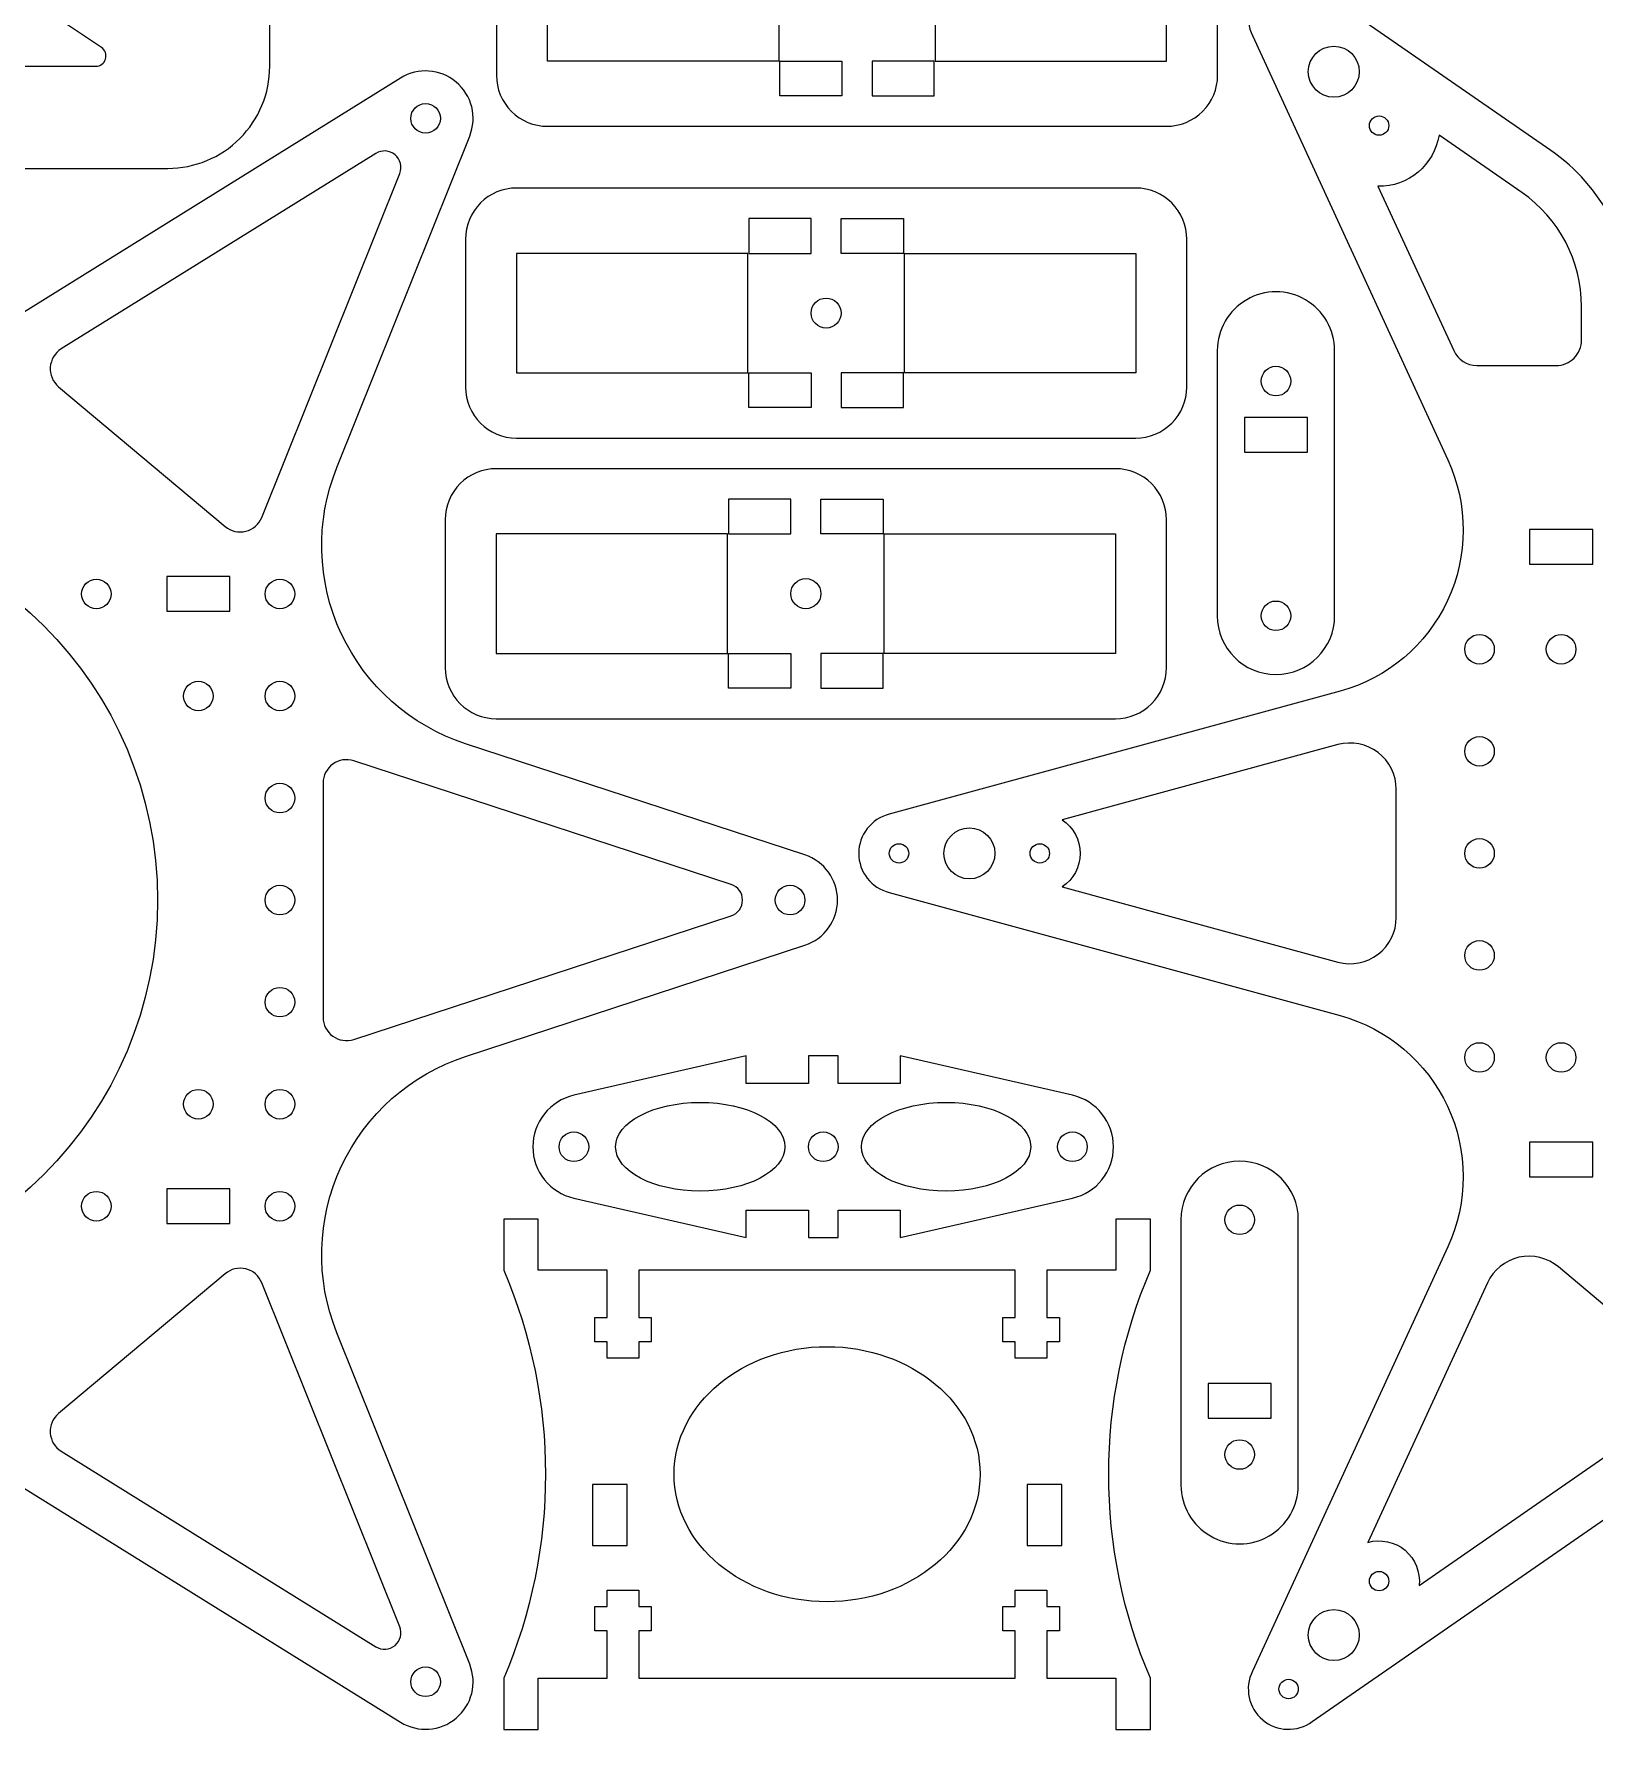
# Model space of a CAD drawing. Header units: millimetres. Extents: x 15 to 485, y 15 to 380.
# Drawn here: x 145.5 to 298.5, y 14.6 to 181.1 of the extents above; entities that cross this region are included whole.
import ezdxf

# ---------------------------------------------------------------- set-up
doc = ezdxf.new("R2010")
doc.units = ezdxf.units.MM
doc.header["$MEASUREMENT"] = 0
doc.layers.add('Sheet 1-1-1706191711-01', color=6, linetype='Continuous', true_color=0xff00ff)

msp = doc.modelspace()

# ---------------------------------------------------------------- linework, layer by layer
at = {"layer": 'Sheet 1-1-1706191711-01', "color": 18, "lineweight": 15, "true_color": 0x000000}
for points in [[(168.66, 177.97), (168.66, 177.97), (168.66, 229.97), (168.66, 229.97)], [(152.16, 179.8), (152.16, 179.8), (121.05, 200.55), (121.05, 200.55)], [(190.88, 191.59), (190.88, 191.59), (190.88, 177.09), (190.88, 177.09)], [(261.57, 177.09), (261.57, 177.09), (261.57, 191.59), (261.57, 191.59)], [(195.88, 178.49), (195.88, 178.49), (195.88, 190.19), (195.88, 190.19)], [(218.55, 190.19), (218.55, 190.19), (218.55, 178.49), (218.55, 178.49)], [(233.9, 190.19), (233.9, 190.19), (233.9, 178.49), (233.9, 178.49)], [(256.57, 178.49), (256.57, 178.49), (256.57, 190.19), (256.57, 190.19)], [(294.24, 169.71), (294.24, 169.71), (270.85, 185.92), (270.85, 185.92)], [(264.98, 180.99), (264.98, 180.99), (284.14, 139.39), (284.14, 139.39)], [(218.55, 178.49), (218.55, 178.49), (195.88, 178.49), (195.88, 178.49)], [(218.65, 178.49), (218.65, 178.49), (224.75, 178.49), (224.75, 178.49)], [(218.65, 175.09), (218.65, 175.09), (218.65, 178.49), (218.65, 178.49)], [(224.75, 178.49), (224.75, 178.49), (224.75, 175.09), (224.75, 175.09)], [(227.7, 178.49), (227.7, 178.49), (227.7, 175.09), (227.7, 175.09)], [(233.8, 178.49), (233.8, 178.49), (227.7, 178.49), (227.7, 178.49)], [(233.8, 175.09), (233.8, 175.09), (233.8, 178.49), (233.8, 178.49)], [(233.9, 178.49), (233.9, 178.49), (256.57, 178.49), (256.57, 178.49)], [(87.71, 177.97), (87.71, 177.97), (151.61, 177.97), (151.61, 177.97)], [(181.48, 176.82), (181.48, 176.82), (143.04, 152.94), (143.04, 152.94)], [(224.75, 175.09), (224.75, 175.09), (218.65, 175.09), (218.65, 175.09)], [(227.7, 175.09), (227.7, 175.09), (233.8, 175.09), (233.8, 175.09)], [(195.88, 172.09), (195.88, 172.09), (256.57, 172.09), (256.57, 172.09)], [(175.23, 138.65), (175.23, 138.65), (188.26, 171.13), (188.26, 171.13)], [(283.27, 171.23), (282.81, 168.3), (280.26, 166.16), (277.29, 166.21)], [(291.39, 165.6), (291.39, 165.6), (283.27, 171.23), (283.27, 171.23)], [(179.06, 169.43), (179.06, 169.43), (148.22, 150.27), (148.22, 150.27)], [(302.24, 154.43), (302.24, 160.53), (299.25, 166.24), (294.24, 169.71)], [(138.11, 167.97), (138.11, 167.97), (158.66, 167.97), (158.66, 167.97)], [(167.88, 133.77), (167.88, 133.77), (181.4, 167.47), (181.4, 167.47)], [(253.54, 166.04), (253.54, 166.04), (192.85, 166.04), (192.85, 166.04)], [(277.29, 166.21), (277.29, 166.21), (284.71, 150.11), (284.71, 150.11)], [(297.24, 154.43), (297.24, 158.89), (295.05, 163.06), (291.39, 165.6)], [(221.72, 163.04), (221.72, 163.04), (215.62, 163.04), (215.62, 163.04)], [(215.62, 163.04), (215.62, 163.04), (215.62, 159.64), (215.62, 159.64)], [(221.72, 159.64), (221.72, 159.64), (221.72, 163.04), (221.72, 163.04)], [(224.67, 159.64), (224.67, 159.64), (224.67, 163.04), (224.67, 163.04)], [(224.67, 163.04), (224.67, 163.04), (230.77, 163.04), (230.77, 163.04)], [(230.77, 163.04), (230.77, 163.04), (230.77, 159.64), (230.77, 159.64)], [(187.85, 161.04), (187.85, 161.04), (187.85, 146.54), (187.85, 146.54)], [(258.54, 146.54), (258.54, 146.54), (258.54, 161.04), (258.54, 161.04)], [(215.52, 159.64), (215.52, 159.64), (192.85, 159.64), (192.85, 159.64)], [(192.85, 159.64), (192.85, 159.64), (192.85, 147.94), (192.85, 147.94)], [(215.52, 147.94), (215.52, 147.94), (215.52, 159.64), (215.52, 159.64)], [(215.62, 159.64), (215.62, 159.64), (221.72, 159.64), (221.72, 159.64)], [(230.77, 159.64), (230.77, 159.64), (224.67, 159.64), (224.67, 159.64)], [(230.87, 147.94), (230.87, 147.94), (230.87, 159.64), (230.87, 159.64)], [(230.87, 159.64), (230.87, 159.64), (253.54, 159.64), (253.54, 159.64)], [(253.54, 159.64), (253.54, 159.64), (253.54, 147.94), (253.54, 147.94)], [(297.24, 151.15), (297.24, 151.15), (297.24, 154.43), (297.24, 154.43)], [(261.54, 150.12), (261.54, 150.12), (261.54, 124.12), (261.54, 124.12)], [(273.04, 124.12), (273.04, 124.12), (273.04, 150.12), (273.04, 150.12)], [(284.71, 150.11), (285.12, 149.22), (286, 148.65), (286.98, 148.65)], [(286.98, 148.65), (286.98, 148.65), (294.74, 148.65), (294.74, 148.65)], [(147.96, 146.57), (147.96, 146.57), (164.29, 132.87), (164.29, 132.87)], [(187.85, 146.54), (187.85, 143.78), (190.09, 141.54), (192.85, 141.54)], [(192.85, 147.94), (192.85, 147.94), (215.52, 147.94), (215.52, 147.94)], [(215.62, 144.54), (215.62, 144.54), (215.62, 147.94), (215.62, 147.94)], [(215.62, 147.94), (215.62, 147.94), (221.72, 147.94), (221.72, 147.94)], [(221.72, 147.94), (221.72, 147.94), (221.72, 144.54), (221.72, 144.54)], [(224.67, 147.94), (224.67, 147.94), (224.67, 144.54), (224.67, 144.54)], [(230.77, 147.94), (230.77, 147.94), (224.67, 147.94), (224.67, 147.94)], [(230.77, 144.54), (230.77, 144.54), (230.77, 147.94), (230.77, 147.94)], [(253.54, 147.94), (253.54, 147.94), (230.87, 147.94), (230.87, 147.94)], [(221.72, 144.54), (221.72, 144.54), (215.62, 144.54), (215.62, 144.54)], [(224.67, 144.54), (224.67, 144.54), (230.77, 144.54), (230.77, 144.54)], [(264.21, 143.57), (264.21, 143.57), (264.21, 140.17), (264.21, 140.17)], [(270.37, 143.57), (270.37, 143.57), (264.21, 143.57), (264.21, 143.57)], [(270.37, 140.17), (270.37, 140.17), (270.37, 143.57), (270.37, 143.57)], [(192.85, 141.54), (192.85, 141.54), (253.54, 141.54), (253.54, 141.54)], [(264.21, 140.17), (264.21, 140.17), (270.37, 140.17), (270.37, 140.17)], [(251.55, 138.54), (251.55, 138.54), (190.86, 138.54), (190.86, 138.54)], [(219.73, 135.54), (219.73, 135.54), (213.63, 135.54), (213.63, 135.54)], [(213.63, 135.54), (213.63, 135.54), (213.63, 132.14), (213.63, 132.14)], [(219.73, 132.14), (219.73, 132.14), (219.73, 135.54), (219.73, 135.54)], [(222.68, 132.14), (222.68, 132.14), (222.68, 135.54), (222.68, 135.54)], [(222.68, 135.54), (222.68, 135.54), (228.78, 135.54), (228.78, 135.54)], [(228.78, 135.54), (228.78, 135.54), (228.78, 132.14), (228.78, 132.14)], [(185.86, 133.54), (185.86, 133.54), (185.86, 119.04), (185.86, 119.04)], [(256.55, 119.04), (256.55, 119.04), (256.55, 133.54), (256.55, 133.54)], [(213.53, 132.14), (213.53, 132.14), (190.86, 132.14), (190.86, 132.14)], [(190.86, 132.14), (190.86, 132.14), (190.86, 120.44), (190.86, 120.44)], [(213.53, 120.44), (213.53, 120.44), (213.53, 132.14), (213.53, 132.14)], [(213.63, 132.14), (213.63, 132.14), (219.73, 132.14), (219.73, 132.14)], [(228.78, 132.14), (228.78, 132.14), (222.68, 132.14), (222.68, 132.14)], [(228.88, 120.44), (228.88, 120.44), (228.88, 132.14), (228.88, 132.14)], [(228.88, 132.14), (228.88, 132.14), (251.55, 132.14), (251.55, 132.14)], [(251.55, 132.14), (251.55, 132.14), (251.55, 120.44), (251.55, 120.44)], [(298.34, 132.57), (298.34, 132.57), (292.14, 132.57), (292.14, 132.57)], [(292.14, 132.57), (292.14, 132.57), (292.14, 129.17), (292.14, 129.17)], [(298.34, 129.17), (298.34, 129.17), (298.34, 132.57), (298.34, 132.57)], [(292.14, 129.17), (292.14, 129.17), (298.34, 129.17), (298.34, 129.17)], [(158.56, 127.96), (158.56, 127.96), (158.56, 124.56), (158.56, 124.56)], [(164.76, 127.96), (164.76, 127.96), (158.56, 127.96), (158.56, 127.96)], [(164.76, 124.56), (164.76, 124.56), (164.76, 127.96), (164.76, 127.96)], [(158.56, 124.56), (158.56, 124.56), (164.76, 124.56), (164.76, 124.56)], [(190.86, 120.44), (190.86, 120.44), (213.53, 120.44), (213.53, 120.44)], [(213.63, 117.04), (213.63, 117.04), (213.63, 120.44), (213.63, 120.44)], [(213.63, 120.44), (213.63, 120.44), (219.73, 120.44), (219.73, 120.44)], [(219.73, 120.44), (219.73, 120.44), (219.73, 117.04), (219.73, 117.04)], [(222.68, 120.44), (222.68, 120.44), (222.68, 117.04), (222.68, 117.04)], [(228.78, 120.44), (228.78, 120.44), (222.68, 120.44), (222.68, 120.44)], [(228.78, 117.04), (228.78, 117.04), (228.78, 120.44), (228.78, 120.44)], [(251.55, 120.44), (251.55, 120.44), (228.88, 120.44), (228.88, 120.44)], [(185.86, 119.04), (185.86, 116.28), (188.1, 114.04), (190.86, 114.04)], [(219.73, 117.04), (219.73, 117.04), (213.63, 117.04), (213.63, 117.04)], [(222.68, 117.04), (222.68, 117.04), (228.78, 117.04), (228.78, 117.04)], [(273.58, 116.74), (273.58, 116.74), (229.39, 104.67), (229.39, 104.67)], [(190.86, 114.04), (190.86, 114.04), (251.55, 114.04), (251.55, 114.04)], [(221.11, 100.69), (221.11, 100.69), (187.85, 111.58), (187.85, 111.58)], [(213.89, 97.79), (213.89, 97.79), (176.89, 109.91), (176.89, 109.91)], [(273.35, 111.5), (273.35, 111.5), (246.34, 104.12), (246.34, 104.12)], [(173.89, 107.74), (173.89, 107.74), (173.89, 84.78), (173.89, 84.78)], [(279.08, 94.56), (279.08, 94.56), (279.08, 107.12), (279.08, 107.12)], [(229.39, 97.01), (229.39, 97.01), (273.58, 84.94), (273.58, 84.94)], [(246.34, 97.56), (246.34, 97.56), (273.35, 90.19), (273.35, 90.19)], [(176.89, 82.61), (176.89, 82.61), (213.89, 94.73), (213.89, 94.73)], [(187.85, 80.94), (187.85, 80.94), (221.11, 91.84), (221.11, 91.84)], [(215.36, 80.99), (215.36, 80.99), (198.47, 77.13), (198.47, 77.13)], [(215.36, 78.29), (215.36, 78.29), (215.36, 80.99), (215.36, 80.99)], [(224.36, 80.99), (224.36, 80.99), (221.46, 80.99), (221.46, 80.99)], [(221.46, 80.99), (221.46, 80.99), (221.46, 78.29), (221.46, 78.29)], [(224.36, 78.29), (224.36, 78.29), (224.36, 80.99), (224.36, 80.99)], [(247.34, 77.13), (247.34, 77.13), (230.46, 80.99), (230.46, 80.99)], [(230.46, 80.99), (230.46, 80.99), (230.46, 78.29), (230.46, 78.29)], [(221.46, 78.29), (221.46, 78.29), (215.36, 78.29), (215.36, 78.29)], [(230.46, 78.29), (230.46, 78.29), (224.36, 78.29), (224.36, 78.29)], [(298.34, 72.54), (298.34, 72.54), (292.14, 72.54), (292.14, 72.54)], [(292.14, 72.54), (292.14, 72.54), (292.14, 69.14), (292.14, 69.14)], [(298.34, 69.14), (298.34, 69.14), (298.34, 72.54), (298.34, 72.54)], [(292.14, 69.14), (292.14, 69.14), (298.34, 69.14), (298.34, 69.14)], [(164.76, 67.96), (164.76, 67.96), (158.56, 67.96), (158.56, 67.96)], [(158.56, 67.96), (158.56, 67.96), (158.56, 64.56), (158.56, 64.56)], [(164.76, 64.56), (164.76, 64.56), (164.76, 67.96), (164.76, 67.96)], [(198.47, 67.05), (198.47, 67.05), (215.36, 63.19), (215.36, 63.19)], [(230.46, 63.19), (230.46, 63.19), (247.34, 67.05), (247.34, 67.05)], [(194.98, 65), (194.98, 65), (191.6, 65), (191.6, 65)], [(191.6, 65), (191.6, 65), (191.6, 60), (191.6, 60)], [(194.98, 60), (194.98, 60), (194.98, 65), (194.98, 65)], [(215.36, 63.19), (215.36, 63.19), (215.36, 65.89), (215.36, 65.89)], [(215.36, 65.89), (215.36, 65.89), (221.46, 65.89), (221.46, 65.89)], [(221.46, 65.89), (221.46, 65.89), (221.46, 63.19), (221.46, 63.19)], [(224.36, 63.19), (224.36, 63.19), (224.36, 65.89), (224.36, 65.89)], [(224.36, 65.89), (224.36, 65.89), (230.46, 65.89), (230.46, 65.89)], [(230.46, 65.89), (230.46, 65.89), (230.46, 63.19), (230.46, 63.19)], [(254.98, 65), (254.98, 65), (251.6, 65), (251.6, 65)], [(251.6, 65), (251.6, 65), (251.6, 60), (251.6, 60)], [(254.98, 60), (254.98, 60), (254.98, 65), (254.98, 65)], [(158.56, 64.56), (158.56, 64.56), (164.76, 64.56), (164.76, 64.56)], [(257.98, 64.93), (257.98, 64.93), (257.98, 38.93), (257.98, 38.93)], [(269.48, 38.93), (269.48, 38.93), (269.48, 64.93), (269.48, 64.93)], [(221.46, 63.19), (221.46, 63.19), (224.36, 63.19), (224.36, 63.19)], [(284.14, 62.29), (284.14, 62.29), (264.98, 20.69), (264.98, 20.69)], [(191.6, 60), (197.05, 47.22), (197.05, 32.78), (191.6, 20)], [(201.74, 60), (201.74, 60), (194.98, 60), (194.98, 60)], [(201.74, 55.36), (201.74, 55.36), (201.74, 60), (201.74, 60)], [(241.74, 60), (241.74, 60), (204.84, 60), (204.84, 60)], [(204.84, 60), (204.84, 60), (204.84, 55.36), (204.84, 55.36)], [(241.74, 55.36), (241.74, 55.36), (241.74, 60), (241.74, 60)], [(251.6, 60), (251.6, 60), (244.84, 60), (244.84, 60)], [(244.84, 60), (244.84, 60), (244.84, 55.36), (244.84, 55.36)], [(254.98, 20), (249.53, 32.78), (249.53, 47.22), (254.98, 60)], [(304.67, 52.19), (304.67, 52.19), (294.99, 60.31), (294.99, 60.31)], [(164.29, 59.65), (164.29, 59.65), (147.96, 45.95), (147.96, 45.95)], [(181.4, 25.05), (181.4, 25.05), (167.88, 58.75), (167.88, 58.75)], [(288.01, 58.75), (288.01, 58.75), (276.3, 33.32), (276.3, 33.32)], [(200.52, 52.96), (200.52, 52.96), (200.52, 55.36), (200.52, 55.36)], [(200.52, 55.36), (200.52, 55.36), (201.74, 55.36), (201.74, 55.36)], [(204.84, 55.36), (204.84, 55.36), (206.06, 55.36), (206.06, 55.36)], [(206.06, 55.36), (206.06, 55.36), (206.06, 52.96), (206.06, 52.96)], [(240.52, 52.96), (240.52, 52.96), (240.52, 55.36), (240.52, 55.36)], [(240.52, 55.36), (240.52, 55.36), (241.74, 55.36), (241.74, 55.36)], [(244.84, 55.36), (244.84, 55.36), (246.06, 55.36), (246.06, 55.36)], [(246.06, 55.36), (246.06, 55.36), (246.06, 52.96), (246.06, 52.96)], [(188.26, 21.39), (188.26, 21.39), (175.23, 53.87), (175.23, 53.87)], [(201.74, 52.96), (201.74, 52.96), (200.52, 52.96), (200.52, 52.96)], [(201.74, 51.36), (201.74, 51.36), (201.74, 52.96), (201.74, 52.96)], [(206.06, 52.96), (206.06, 52.96), (204.84, 52.96), (204.84, 52.96)], [(204.84, 52.96), (204.84, 52.96), (204.84, 51.36), (204.84, 51.36)], [(241.74, 52.96), (241.74, 52.96), (240.52, 52.96), (240.52, 52.96)], [(241.74, 51.36), (241.74, 51.36), (241.74, 52.96), (241.74, 52.96)], [(246.06, 52.96), (246.06, 52.96), (244.84, 52.96), (244.84, 52.96)], [(244.84, 52.96), (244.84, 52.96), (244.84, 51.36), (244.84, 51.36)], [(204.84, 51.36), (204.84, 51.36), (201.74, 51.36), (201.74, 51.36)], [(244.84, 51.36), (244.84, 51.36), (241.74, 51.36), (241.74, 51.36)], [(266.81, 48.88), (266.81, 48.88), (260.65, 48.88), (260.65, 48.88)], [(260.65, 48.88), (260.65, 48.88), (260.65, 45.48), (260.65, 45.48)], [(266.81, 45.48), (266.81, 45.48), (266.81, 48.88), (266.81, 48.88)], [(260.65, 45.48), (260.65, 45.48), (266.81, 45.48), (266.81, 45.48)], [(281.32, 29.1), (281.32, 29.1), (304.34, 45.05), (304.34, 45.05)], [(148.22, 42.25), (148.22, 42.25), (179.06, 23.09), (179.06, 23.09)], [(270.85, 15.76), (270.85, 15.76), (308.5, 41.85), (308.5, 41.85)], [(143.04, 39.59), (143.04, 39.59), (181.48, 15.7), (181.48, 15.7)], [(203.69, 39), (203.69, 39), (200.29, 39), (200.29, 39)], [(200.29, 39), (200.29, 39), (200.29, 33), (200.29, 33)], [(203.69, 33), (203.69, 33), (203.69, 39), (203.69, 39)], [(246.29, 39), (246.29, 39), (242.89, 39), (242.89, 39)], [(242.89, 39), (242.89, 39), (242.89, 33), (242.89, 33)], [(246.29, 33), (246.29, 33), (246.29, 39), (246.29, 39)], [(200.29, 33), (200.29, 33), (203.69, 33), (203.69, 33)], [(242.89, 33), (242.89, 33), (246.29, 33), (246.29, 33)], [(201.74, 27.04), (201.74, 27.04), (201.74, 28.64), (201.74, 28.64)], [(201.74, 28.64), (201.74, 28.64), (204.84, 28.64), (204.84, 28.64)], [(204.84, 28.64), (204.84, 28.64), (204.84, 27.04), (204.84, 27.04)], [(241.74, 27.04), (241.74, 27.04), (241.74, 28.64), (241.74, 28.64)], [(241.74, 28.64), (241.74, 28.64), (244.84, 28.64), (244.84, 28.64)], [(244.84, 28.64), (244.84, 28.64), (244.84, 27.04), (244.84, 27.04)], [(200.52, 24.64), (200.52, 24.64), (200.52, 27.04), (200.52, 27.04)], [(200.52, 27.04), (200.52, 27.04), (201.74, 27.04), (201.74, 27.04)], [(204.84, 27.04), (204.84, 27.04), (206.06, 27.04), (206.06, 27.04)], [(206.06, 27.04), (206.06, 27.04), (206.06, 24.64), (206.06, 24.64)], [(240.52, 24.64), (240.52, 24.64), (240.52, 27.04), (240.52, 27.04)], [(240.52, 27.04), (240.52, 27.04), (241.74, 27.04), (241.74, 27.04)], [(244.84, 27.04), (244.84, 27.04), (246.06, 27.04), (246.06, 27.04)], [(246.06, 27.04), (246.06, 27.04), (246.06, 24.64), (246.06, 24.64)], [(201.74, 24.64), (201.74, 24.64), (200.52, 24.64), (200.52, 24.64)], [(201.74, 20), (201.74, 20), (201.74, 24.64), (201.74, 24.64)], [(204.84, 24.64), (204.84, 24.64), (204.84, 20), (204.84, 20)], [(206.06, 24.64), (206.06, 24.64), (204.84, 24.64), (204.84, 24.64)], [(241.74, 24.64), (241.74, 24.64), (240.52, 24.64), (240.52, 24.64)], [(241.74, 20), (241.74, 20), (241.74, 24.64), (241.74, 24.64)], [(246.06, 24.64), (246.06, 24.64), (244.84, 24.64), (244.84, 24.64)], [(244.84, 24.64), (244.84, 24.64), (244.84, 20), (244.84, 20)], [(191.6, 20), (191.6, 20), (191.6, 15), (191.6, 15)], [(194.98, 15), (194.98, 15), (194.98, 20), (194.98, 20)], [(194.98, 20), (194.98, 20), (201.74, 20), (201.74, 20)], [(204.84, 20), (204.84, 20), (241.74, 20), (241.74, 20)], [(244.84, 20), (244.84, 20), (251.6, 20), (251.6, 20)], [(251.6, 20), (251.6, 20), (251.6, 15), (251.6, 15)], [(254.98, 15), (254.98, 15), (254.98, 20), (254.98, 20)], [(191.6, 15), (191.6, 15), (194.98, 15), (194.98, 15)], [(251.6, 15), (251.6, 15), (254.98, 15), (254.98, 15)]]:
    msp.add_open_spline(points, degree=3, dxfattribs=at)
for points, knots in [([(270.85, 185.92), (269.39, 186.99), (267.38, 186.92), (265.99, 185.76), (264.6, 184.59), (264.18, 182.62), (264.98, 180.99)], [45, 45, 45, 45, 45.333333, 45.333333, 45.333333, 46, 46, 46, 46]), ([(270.46, 177.44), (270.46, 176.06), (271.58, 174.94), (272.96, 174.94), (274.34, 174.94), (275.46, 176.06), (275.46, 177.44), (275.46, 178.83), (274.34, 179.94), (272.96, 179.94), (271.58, 179.94), (270.46, 178.83), (270.46, 177.44), (270.46, 177.44)], [0, 0, 0, 0, 0.2, 0.2, 0.2, 0.4, 0.4, 0.4, 0.6, 0.6, 0.6, 1, 1.0001, 1.0001, 1.0001, 1.0001]), ([(151.61, 177.97), (152.05, 177.97), (152.44, 178.26), (152.56, 178.68), (152.69, 179.1), (152.53, 179.56), (152.16, 179.8)], [4, 4, 4, 4, 4.333333, 4.333333, 4.333333, 5, 5, 5, 5]), ([(158.66, 167.97), (161.31, 167.97), (163.86, 169.02), (165.73, 170.9), (167.61, 172.77), (168.66, 175.32), (168.66, 177.97)], [4, 4, 4, 4, 4.333333, 4.333333, 4.333333, 5, 5, 5, 5]), ([(188.26, 171.13), (189.01, 173), (188.47, 175.14), (186.93, 176.43), (185.39, 177.73), (183.19, 177.88), (181.48, 176.82)], [43, 43, 43, 43, 43.333333, 43.333333, 43.333333, 44, 44, 44, 44]), ([(190.88, 177.09), (190.88, 175.76), (191.41, 174.49), (192.34, 173.55), (193.28, 172.62), (194.55, 172.09), (195.88, 172.09)], [10, 10, 10, 10, 10.333333, 10.333333, 10.333333, 11, 11, 11, 11]), ([(256.57, 172.09), (257.9, 172.09), (259.17, 172.62), (260.1, 173.55), (261.04, 174.49), (261.57, 175.76), (261.57, 177.09)], [4, 4, 4, 4, 4.333333, 4.333333, 4.333333, 5, 5, 5, 5]), ([(185.39, 172.87), (185.39, 173.67), (184.74, 174.32), (183.94, 174.32), (183.13, 174.32), (182.49, 173.67), (182.49, 172.87), (182.49, 172.07), (183.13, 171.42), (183.94, 171.42), (184.74, 171.42), (185.39, 172.07), (185.39, 172.87)], [0, 0, 0, 0, 0.2, 0.2, 0.2, 0.4, 0.4, 0.4, 0.6, 0.6, 0.6, 1, 1, 1, 1]), ([(276.45, 172.16), (276.45, 171.63), (276.87, 171.21), (277.4, 171.21), (277.92, 171.21), (278.35, 171.63), (278.35, 172.16), (278.35, 172.68), (277.92, 173.11), (277.4, 173.11), (276.87, 173.11), (276.45, 172.68), (276.45, 172.16)], [0, 0, 0, 0, 0.2, 0.2, 0.2, 0.4, 0.4, 0.4, 0.6, 0.6, 0.6, 1, 1, 1, 1]), ([(181.4, 167.47), (181.66, 168.11), (181.47, 168.85), (180.94, 169.3), (180.41, 169.75), (179.65, 169.8), (179.06, 169.43)], [3, 3, 3, 3, 3.333333, 3.333333, 3.333333, 4, 4, 4, 4]), ([(192.85, 166.04), (191.52, 166.04), (190.25, 165.51), (189.31, 164.58), (188.38, 163.64), (187.85, 162.37), (187.85, 161.04)], [4, 4, 4, 4, 4.333333, 4.333333, 4.333333, 5, 5, 5, 5]), ([(258.54, 161.04), (258.54, 162.37), (258.01, 163.64), (257.07, 164.58), (256.14, 165.51), (254.87, 166.04), (253.54, 166.04)], [10, 10, 10, 10, 10.333333, 10.333333, 10.333333, 11, 11, 11, 11]), ([(223.19, 152.32), (224.01, 152.32), (224.67, 152.98), (224.67, 153.79), (224.67, 154.6), (224.01, 155.26), (223.19, 155.26), (222.38, 155.26), (221.72, 154.6), (221.72, 153.79), (221.72, 152.98), (222.38, 152.32), (223.19, 152.32)], [0, 0, 0, 0, 0.2, 0.2, 0.2, 0.4, 0.4, 0.4, 0.6, 0.6, 0.6, 1, 1, 1, 1]), ([(273.04, 150.12), (273.04, 152.17), (271.94, 154.07), (270.17, 155.1), (268.39, 156.13), (266.19, 156.13), (264.42, 155.1), (262.64, 154.07), (261.54, 152.17), (261.54, 150.12)], [2, 2, 2, 2, 2.25, 2.25, 2.25, 2.5, 2.5, 2.5, 3, 3, 3, 3]), ([(148.22, 150.27), (147.6, 149.88), (147.2, 149.22), (147.15, 148.49), (147.1, 147.76), (147.4, 147.05), (147.96, 146.57)], [5, 5, 5, 5, 5.333333, 5.333333, 5.333333, 6, 6, 6, 6]), ([(294.74, 148.65), (295.4, 148.65), (296.04, 148.91), (296.51, 149.38), (296.98, 149.85), (297.24, 150.49), (297.24, 151.15)], [3, 3, 3, 3, 3.333333, 3.333333, 3.333333, 4, 4, 4, 4]), ([(267.29, 145.67), (268.09, 145.67), (268.74, 146.32), (268.74, 147.12), (268.74, 147.92), (268.09, 148.57), (267.29, 148.57), (266.49, 148.57), (265.84, 147.92), (265.84, 147.12), (265.84, 146.32), (266.49, 145.67), (267.29, 145.67)], [0, 0, 0, 0, 0.2, 0.2, 0.2, 0.4, 0.4, 0.4, 0.6, 0.6, 0.6, 1, 1, 1, 1]), ([(253.54, 141.54), (254.87, 141.54), (256.14, 142.07), (257.07, 143), (258.01, 143.94), (258.54, 145.21), (258.54, 146.54)], [8, 8, 8, 8, 8.333333, 8.333333, 8.333333, 9, 9, 9, 9]), ([(187.85, 111.58), (182.47, 113.35), (178.06, 117.25), (175.67, 122.38), (173.28, 127.51), (173.12, 133.4), (175.23, 138.65)], [41, 41, 41, 41, 41.666667, 41.666667, 41.666667, 42, 42, 42, 42]), ([(190.86, 138.54), (189.53, 138.54), (188.26, 138.01), (187.32, 137.08), (186.39, 136.14), (185.86, 134.87), (185.86, 133.54)], [4, 4, 4, 4, 4.333333, 4.333333, 4.333333, 5, 5, 5, 5]), ([(256.55, 133.54), (256.55, 134.87), (256.02, 136.14), (255.08, 137.08), (254.15, 138.01), (252.88, 138.54), (251.55, 138.54)], [10, 10, 10, 10, 10.333333, 10.333333, 10.333333, 11, 11, 11, 11]), ([(284.14, 139.39), (286.15, 135.01), (286.14, 129.98), (284.11, 125.62), (282.07, 121.25), (278.22, 118.01), (273.58, 116.74)], [47, 47, 47, 47, 47.666667, 47.666667, 47.666667, 48, 48, 48, 48]), ([(157.66, 96.26), (157.66, 117.25), (140.64, 134.26), (119.66, 134.26), (98.67, 134.26), (81.66, 117.25), (81.66, 96.26), (81.66, 75.27), (98.67, 58.26), (119.66, 58.26), (140.64, 58.26), (157.66, 75.27), (157.66, 96.26), (157.66, 96.26)], [0, 0, 0, 0, 0.2, 0.2, 0.2, 0.4, 0.4, 0.4, 0.6, 0.6, 0.6, 1, 1.0002, 1.0002, 1.0002, 1.0002]), ([(164.29, 132.87), (164.85, 132.4), (165.61, 132.23), (166.32, 132.41), (167.03, 132.58), (167.61, 133.09), (167.88, 133.77)], [7, 7, 7, 7, 7.333333, 7.333333, 7.333333, 8, 8, 8, 8]), ([(153.11, 126.26), (153.11, 127.06), (152.46, 127.71), (151.66, 127.71), (150.86, 127.71), (150.21, 127.06), (150.21, 126.26), (150.21, 125.46), (150.86, 124.81), (151.66, 124.81), (152.46, 124.81), (153.11, 125.46), (153.11, 126.26)], [0, 0, 0, 0, 0.2, 0.2, 0.2, 0.4, 0.4, 0.4, 0.6, 0.6, 0.6, 1, 1, 1, 1]), ([(171.11, 126.26), (171.11, 127.06), (170.46, 127.71), (169.66, 127.71), (168.86, 127.71), (168.21, 127.06), (168.21, 126.26), (168.21, 125.46), (168.86, 124.81), (169.66, 124.81), (170.46, 124.81), (171.11, 125.46), (171.11, 126.26)], [0, 0, 0, 0, 0.2, 0.2, 0.2, 0.4, 0.4, 0.4, 0.6, 0.6, 0.6, 1, 1, 1, 1]), ([(221.2, 124.81), (222.02, 124.81), (222.68, 125.48), (222.68, 126.29), (222.68, 127.1), (222.02, 127.77), (221.2, 127.77), (220.39, 127.77), (219.73, 127.1), (219.73, 126.29), (219.73, 125.48), (220.39, 124.81), (221.2, 124.81)], [0, 0, 0, 0, 0.2, 0.2, 0.2, 0.4, 0.4, 0.4, 0.6, 0.6, 0.6, 1, 1, 1, 1]), ([(267.29, 122.67), (268.09, 122.67), (268.74, 123.32), (268.74, 124.12), (268.74, 124.92), (268.09, 125.57), (267.29, 125.57), (266.49, 125.57), (265.84, 124.92), (265.84, 124.12), (265.84, 123.32), (266.49, 122.67), (267.29, 122.67)], [0, 0, 0, 0, 0.2, 0.2, 0.2, 0.4, 0.4, 0.4, 0.6, 0.6, 0.6, 1, 1, 1, 1]), ([(261.54, 124.12), (261.54, 120.94), (264.11, 118.37), (267.29, 118.37), (270.47, 118.37), (273.04, 120.94), (273.04, 124.12)], [4, 4, 4, 4, 4.333333, 4.333333, 4.333333, 5, 5, 5, 5]), ([(285.79, 120.84), (285.79, 120.04), (286.44, 119.39), (287.24, 119.39), (288.04, 119.39), (288.69, 120.04), (288.69, 120.84), (288.69, 121.64), (288.04, 122.29), (287.24, 122.29), (286.44, 122.29), (285.79, 121.64), (285.79, 120.84)], [0, 0, 0, 0, 0.2, 0.2, 0.2, 0.4, 0.4, 0.4, 0.6, 0.6, 0.6, 1, 1, 1, 1]), ([(293.79, 120.84), (293.79, 120.04), (294.44, 119.39), (295.24, 119.39), (296.04, 119.39), (296.69, 120.04), (296.69, 120.84), (296.69, 121.64), (296.04, 122.29), (295.24, 122.29), (294.44, 122.29), (293.79, 121.64), (293.79, 120.84)], [0, 0, 0, 0, 0.2, 0.2, 0.2, 0.4, 0.4, 0.4, 0.6, 0.6, 0.6, 1, 1, 1, 1]), ([(251.55, 114.04), (252.88, 114.04), (254.15, 114.57), (255.08, 115.5), (256.02, 116.44), (256.55, 117.71), (256.55, 119.04)], [8, 8, 8, 8, 8.333333, 8.333333, 8.333333, 9, 9, 9, 9]), ([(163.11, 116.26), (163.11, 117.06), (162.46, 117.71), (161.66, 117.71), (160.86, 117.71), (160.21, 117.06), (160.21, 116.26), (160.21, 115.46), (160.86, 114.81), (161.66, 114.81), (162.46, 114.81), (163.11, 115.46), (163.11, 116.26)], [0, 0, 0, 0, 0.2, 0.2, 0.2, 0.4, 0.4, 0.4, 0.6, 0.6, 0.6, 1, 1, 1, 1]), ([(171.11, 116.26), (171.11, 117.06), (170.46, 117.71), (169.66, 117.71), (168.86, 117.71), (168.21, 117.06), (168.21, 116.26), (168.21, 115.46), (168.86, 114.81), (169.66, 114.81), (170.46, 114.81), (171.11, 115.46), (171.11, 116.26)], [0, 0, 0, 0, 0.2, 0.2, 0.2, 0.4, 0.4, 0.4, 0.6, 0.6, 0.6, 1, 1, 1, 1]), ([(279.08, 107.12), (279.08, 108.53), (278.42, 109.87), (277.3, 110.72), (276.18, 111.58), (274.72, 111.87), (273.35, 111.5)], [3, 3, 3, 3, 3.333333, 3.333333, 3.333333, 4, 4, 4, 4]), ([(285.79, 110.84), (285.79, 110.04), (286.44, 109.39), (287.24, 109.39), (288.04, 109.39), (288.69, 110.04), (288.69, 110.84), (288.69, 111.64), (288.04, 112.29), (287.24, 112.29), (286.44, 112.29), (285.79, 111.64), (285.79, 110.84)], [0, 0, 0, 0, 0.2, 0.2, 0.2, 0.4, 0.4, 0.4, 0.6, 0.6, 0.6, 1, 1, 1, 1]), ([(176.89, 109.91), (176.2, 110.14), (175.43, 110.02), (174.84, 109.59), (174.24, 109.16), (173.89, 108.47), (173.89, 107.74)], [2, 2, 2, 2, 2.333333, 2.333333, 2.333333, 3, 3, 3, 3]), ([(171.11, 106.26), (171.11, 107.06), (170.46, 107.71), (169.66, 107.71), (168.86, 107.71), (168.21, 107.06), (168.21, 106.26), (168.21, 105.46), (168.86, 104.81), (169.66, 104.81), (170.46, 104.81), (171.11, 105.46), (171.11, 106.26)], [0, 0, 0, 0, 0.2, 0.2, 0.2, 0.4, 0.4, 0.4, 0.6, 0.6, 0.6, 1, 1, 1, 1]), ([(229.39, 104.67), (227.63, 104.24), (226.39, 102.66), (226.39, 100.84), (226.39, 99.02), (227.63, 97.44), (229.39, 97.01)], [49, 49, 49, 49, 49.333333, 49.333333, 49.333333, 50, 50, 50, 50]), ([(234.74, 100.84), (234.74, 99.46), (235.86, 98.34), (237.24, 98.34), (238.62, 98.34), (239.74, 99.46), (239.74, 100.84), (239.74, 102.22), (238.62, 103.34), (237.24, 103.34), (235.86, 103.34), (234.74, 102.22), (234.74, 100.84)], [0, 0, 0, 0, 0.2, 0.2, 0.2, 0.4, 0.4, 0.4, 0.6, 0.6, 0.6, 1, 1, 1, 1]), ([(246.34, 104.12), (247.43, 103.39), (248.09, 102.16), (248.09, 100.84), (248.09, 99.52), (247.43, 98.29), (246.34, 97.56)], [5, 5, 5, 5, 5.666667, 5.666667, 5.666667, 6, 6, 6, 6]), ([(229.39, 100.84), (229.39, 100.32), (229.82, 99.89), (230.34, 99.89), (230.86, 99.89), (231.29, 100.32), (231.29, 100.84), (231.29, 101.36), (230.86, 101.79), (230.34, 101.79), (229.82, 101.79), (229.39, 101.36), (229.39, 100.84)], [0, 0, 0, 0, 0.2, 0.2, 0.2, 0.4, 0.4, 0.4, 0.6, 0.6, 0.6, 1, 1, 1, 1]), ([(243.19, 100.84), (243.19, 100.32), (243.62, 99.89), (244.14, 99.89), (244.66, 99.89), (245.09, 100.32), (245.09, 100.84), (245.09, 101.36), (244.66, 101.79), (244.14, 101.79), (243.62, 101.79), (243.19, 101.36), (243.19, 100.84)], [0, 0, 0, 0, 0.2, 0.2, 0.2, 0.4, 0.4, 0.4, 0.6, 0.6, 0.6, 1, 1, 1, 1]), ([(285.79, 100.84), (285.79, 100.04), (286.44, 99.39), (287.24, 99.39), (288.04, 99.39), (288.69, 100.04), (288.69, 100.84), (288.69, 101.64), (288.04, 102.29), (287.24, 102.29), (286.44, 102.29), (285.79, 101.64), (285.79, 100.84)], [0, 0, 0, 0, 0.2, 0.2, 0.2, 0.4, 0.4, 0.4, 0.6, 0.6, 0.6, 1, 1, 1, 1]), ([(221.11, 91.84), (223.02, 92.46), (224.31, 94.25), (224.31, 96.26), (224.31, 98.27), (223.02, 100.06), (221.11, 100.69)], [39, 39, 39, 39, 39.333333, 39.333333, 39.333333, 40, 40, 40, 40]), ([(171.11, 96.26), (171.11, 97.06), (170.46, 97.71), (169.66, 97.71), (168.86, 97.71), (168.21, 97.06), (168.21, 96.26), (168.21, 95.46), (168.86, 94.81), (169.66, 94.81), (170.46, 94.81), (171.11, 95.46), (171.11, 96.26)], [0, 0, 0, 0, 0.2, 0.2, 0.2, 0.4, 0.4, 0.4, 0.6, 0.6, 0.6, 1, 1, 1, 1]), ([(213.89, 94.73), (214.55, 94.95), (215, 95.57), (215, 96.26), (215, 96.96), (214.55, 97.57), (213.89, 97.79)], [6, 6, 6, 6, 6.333333, 6.333333, 6.333333, 7, 7, 7, 7]), ([(221.11, 96.26), (221.11, 97.06), (220.46, 97.71), (219.66, 97.71), (218.86, 97.71), (218.21, 97.06), (218.21, 96.26), (218.21, 95.46), (218.86, 94.81), (219.66, 94.81), (220.46, 94.81), (221.11, 95.46), (221.11, 96.26)], [0, 0, 0, 0, 0.2, 0.2, 0.2, 0.4, 0.4, 0.4, 0.6, 0.6, 0.6, 1, 1, 1, 1]), ([(273.35, 90.19), (274.72, 89.81), (276.18, 90.1), (277.3, 90.96), (278.42, 91.81), (279.08, 93.15), (279.08, 94.56)], [7, 7, 7, 7, 7.333333, 7.333333, 7.333333, 8, 8, 8, 8]), ([(285.79, 90.84), (285.79, 90.04), (286.44, 89.39), (287.24, 89.39), (288.04, 89.39), (288.69, 90.04), (288.69, 90.84), (288.69, 91.64), (288.04, 92.29), (287.24, 92.29), (286.44, 92.29), (285.79, 91.64), (285.79, 90.84)], [0, 0, 0, 0, 0.2, 0.2, 0.2, 0.4, 0.4, 0.4, 0.6, 0.6, 0.6, 1, 1, 1, 1]), ([(171.11, 86.26), (171.11, 87.06), (170.46, 87.71), (169.66, 87.71), (168.86, 87.71), (168.21, 87.06), (168.21, 86.26), (168.21, 85.46), (168.86, 84.81), (169.66, 84.81), (170.46, 84.81), (171.11, 85.46), (171.11, 86.26)], [0, 0, 0, 0, 0.2, 0.2, 0.2, 0.4, 0.4, 0.4, 0.6, 0.6, 0.6, 1, 1, 1, 1]), ([(273.58, 84.94), (278.22, 83.67), (282.07, 80.43), (284.11, 76.06), (286.14, 71.7), (286.15, 66.67), (284.14, 62.29)], [51, 51, 51, 51, 51.666667, 51.666667, 51.666667, 52, 52, 52, 52]), ([(173.89, 84.78), (173.89, 84.05), (174.24, 83.36), (174.84, 82.93), (175.43, 82.5), (176.2, 82.38), (176.89, 82.61)], [4, 4, 4, 4, 4.333333, 4.333333, 4.333333, 5, 5, 5, 5]), ([(285.79, 80.84), (285.79, 80.04), (286.44, 79.39), (287.24, 79.39), (288.04, 79.39), (288.69, 80.04), (288.69, 80.84), (288.69, 81.64), (288.04, 82.29), (287.24, 82.29), (286.44, 82.29), (285.79, 81.64), (285.79, 80.84)], [0, 0, 0, 0, 0.2, 0.2, 0.2, 0.4, 0.4, 0.4, 0.6, 0.6, 0.6, 1, 1, 1, 1]), ([(293.79, 80.84), (293.79, 80.04), (294.44, 79.39), (295.24, 79.39), (296.04, 79.39), (296.69, 80.04), (296.69, 80.84), (296.69, 81.64), (296.04, 82.29), (295.24, 82.29), (294.44, 82.29), (293.79, 81.64), (293.79, 80.84)], [0, 0, 0, 0, 0.2, 0.2, 0.2, 0.4, 0.4, 0.4, 0.6, 0.6, 0.6, 1, 1, 1, 1]), ([(175.23, 53.87), (173.12, 59.13), (173.28, 65.01), (175.67, 70.14), (178.06, 75.27), (182.47, 79.18), (187.85, 80.94)], [37, 37, 37, 37, 37.666667, 37.666667, 37.666667, 38, 38, 38, 38]), ([(163.11, 76.26), (163.11, 77.06), (162.46, 77.71), (161.66, 77.71), (160.86, 77.71), (160.21, 77.06), (160.21, 76.26), (160.21, 75.46), (160.86, 74.81), (161.66, 74.81), (162.46, 74.81), (163.11, 75.46), (163.11, 76.26)], [0, 0, 0, 0, 0.2, 0.2, 0.2, 0.4, 0.4, 0.4, 0.6, 0.6, 0.6, 1, 1, 1, 1]), ([(171.11, 76.26), (171.11, 77.06), (170.46, 77.71), (169.66, 77.71), (168.86, 77.71), (168.21, 77.06), (168.21, 76.26), (168.21, 75.46), (168.86, 74.81), (169.66, 74.81), (170.46, 74.81), (171.11, 75.46), (171.11, 76.26)], [0, 0, 0, 0, 0.2, 0.2, 0.2, 0.4, 0.4, 0.4, 0.6, 0.6, 0.6, 1, 1, 1, 1]), ([(198.47, 77.13), (196.12, 76.6), (194.45, 74.5), (194.45, 72.09), (194.45, 69.68), (196.12, 67.58), (198.47, 67.05)], [27, 27, 27, 27, 27.333333, 27.333333, 27.333333, 28, 28, 28, 28]), ([(247.34, 67.05), (249.7, 67.58), (251.36, 69.68), (251.36, 72.09), (251.36, 74.5), (249.7, 76.6), (247.34, 77.13)], [17, 17, 17, 17, 17.333333, 17.333333, 17.333333, 18, 18, 18, 18]), ([(202.56, 72.09), (202.56, 69.69), (206.28, 67.74), (210.86, 67.74), (215.45, 67.74), (219.16, 69.69), (219.16, 72.09), (219.16, 74.49), (215.45, 76.44), (210.86, 76.44), (206.28, 76.44), (202.56, 74.49), (202.56, 72.09)], [0, 0, 0, 0, 0.2, 0.2, 0.2, 0.4, 0.4, 0.4, 0.6, 0.6, 0.6, 1, 1, 1, 1]), ([(243.25, 72.09), (243.25, 74.49), (239.54, 76.44), (234.95, 76.44), (230.37, 76.44), (226.65, 74.49), (226.65, 72.09), (226.65, 69.69), (230.37, 67.74), (234.95, 67.74), (239.54, 67.74), (243.25, 69.69), (243.25, 72.09)], [0, 0, 0, 0, 0.2, 0.2, 0.2, 0.4, 0.4, 0.4, 0.6, 0.6, 0.6, 1, 1, 1, 1]), ([(198.47, 73.54), (197.67, 73.54), (197.02, 72.89), (197.02, 72.09), (197.02, 71.29), (197.67, 70.64), (198.47, 70.64), (199.27, 70.64), (199.92, 71.29), (199.92, 72.09), (199.92, 72.89), (199.27, 73.54), (198.47, 73.54)], [0, 0, 0, 0, 0.2, 0.2, 0.2, 0.4, 0.4, 0.4, 0.6, 0.6, 0.6, 1, 1, 1, 1]), ([(222.91, 73.54), (222.11, 73.54), (221.46, 72.89), (221.46, 72.09), (221.46, 71.29), (222.11, 70.64), (222.91, 70.64), (223.71, 70.64), (224.36, 71.29), (224.36, 72.09), (224.36, 72.89), (223.71, 73.54), (222.91, 73.54)], [0, 0, 0, 0, 0.2, 0.2, 0.2, 0.4, 0.4, 0.4, 0.6, 0.6, 0.6, 1, 1, 1, 1]), ([(247.34, 73.54), (246.54, 73.54), (245.89, 72.89), (245.89, 72.09), (245.89, 71.29), (246.54, 70.64), (247.34, 70.64), (248.14, 70.64), (248.79, 71.29), (248.79, 72.09), (248.79, 72.89), (248.14, 73.54), (247.34, 73.54)], [0, 0, 0, 0, 0.2, 0.2, 0.2, 0.4, 0.4, 0.4, 0.6, 0.6, 0.6, 1, 1, 1, 1]), ([(269.48, 64.93), (269.48, 68.11), (266.91, 70.68), (263.73, 70.68), (260.55, 70.68), (257.98, 68.11), (257.98, 64.93)], [4, 4, 4, 4, 4.333333, 4.333333, 4.333333, 5, 5, 5, 5]), ([(153.11, 66.26), (153.11, 67.06), (152.46, 67.71), (151.66, 67.71), (150.86, 67.71), (150.21, 67.06), (150.21, 66.26), (150.21, 65.46), (150.86, 64.81), (151.66, 64.81), (152.46, 64.81), (153.11, 65.46), (153.11, 66.26)], [0, 0, 0, 0, 0.2, 0.2, 0.2, 0.4, 0.4, 0.4, 0.6, 0.6, 0.6, 1, 1, 1, 1]), ([(171.11, 66.26), (171.11, 67.06), (170.46, 67.71), (169.66, 67.71), (168.86, 67.71), (168.21, 67.06), (168.21, 66.26), (168.21, 65.46), (168.86, 64.81), (169.66, 64.81), (170.46, 64.81), (171.11, 65.46), (171.11, 66.26)], [0, 0, 0, 0, 0.2, 0.2, 0.2, 0.4, 0.4, 0.4, 0.6, 0.6, 0.6, 1, 1, 1, 1]), ([(263.73, 66.38), (262.93, 66.38), (262.28, 65.73), (262.28, 64.93), (262.28, 64.13), (262.93, 63.48), (263.73, 63.48), (264.53, 63.48), (265.18, 64.13), (265.18, 64.93), (265.18, 65.73), (264.53, 66.38), (263.73, 66.38)], [0, 0, 0, 0, 0.2, 0.2, 0.2, 0.4, 0.4, 0.4, 0.6, 0.6, 0.6, 1, 1, 1, 1]), ([(167.88, 58.75), (167.61, 59.43), (167.03, 59.94), (166.32, 60.12), (165.61, 60.29), (164.85, 60.12), (164.29, 59.65)], [7, 7, 7, 7, 7.333333, 7.333333, 7.333333, 8, 8, 8, 8]), ([(294.99, 60.31), (293.92, 61.21), (292.48, 61.56), (291.11, 61.26), (289.75, 60.95), (288.6, 60.02), (288.01, 58.75)], [3, 3, 3, 3, 3.333333, 3.333333, 3.333333, 4, 4, 4, 4]), ([(208.29, 40), (208.29, 33.1), (215.01, 27.5), (223.29, 27.5), (231.57, 27.5), (238.29, 33.1), (238.29, 40), (238.29, 46.9), (231.57, 52.5), (223.29, 52.5), (215.01, 52.5), (208.29, 46.9), (208.29, 40)], [0, 0, 0, 0, 0.2, 0.2, 0.2, 0.4, 0.4, 0.4, 0.6, 0.6, 0.6, 1, 1, 1, 1]), ([(147.96, 45.95), (147.4, 45.48), (147.1, 44.77), (147.15, 44.03), (147.2, 43.3), (147.6, 42.64), (148.22, 42.25)], [9, 9, 9, 9, 9.333333, 9.333333, 9.333333, 10, 10, 10, 10]), ([(263.73, 43.38), (262.93, 43.38), (262.28, 42.73), (262.28, 41.93), (262.28, 41.13), (262.93, 40.48), (263.73, 40.48), (264.53, 40.48), (265.18, 41.13), (265.18, 41.93), (265.18, 42.73), (264.53, 43.38), (263.73, 43.38)], [0, 0, 0, 0, 0.2, 0.2, 0.2, 0.4, 0.4, 0.4, 0.6, 0.6, 0.6, 1, 1, 1, 1]), ([(257.98, 38.93), (257.98, 36.88), (259.08, 34.98), (260.86, 33.95), (262.63, 32.92), (264.83, 32.92), (266.61, 33.95), (268.38, 34.98), (269.48, 36.88), (269.48, 38.93)], [2, 2, 2, 2, 2.25, 2.25, 2.25, 2.5, 2.5, 2.5, 3, 3, 3, 3]), ([(276.3, 33.32), (277.56, 33.68), (278.93, 33.39), (279.94, 32.55), (280.94, 31.7), (281.46, 30.41), (281.32, 29.1)], [5, 5, 5, 5, 5.666667, 5.666667, 5.666667, 6, 6, 6, 6]), ([(276.45, 29.52), (276.45, 29), (276.87, 28.57), (277.4, 28.57), (277.92, 28.57), (278.35, 29), (278.35, 29.52), (278.35, 30.05), (277.92, 30.47), (277.4, 30.47), (276.87, 30.47), (276.45, 30.05), (276.45, 29.52)], [0, 0, 0, 0, 0.2, 0.2, 0.2, 0.4, 0.4, 0.4, 0.6, 0.6, 0.6, 1, 1, 1, 1]), ([(270.46, 24.24), (270.46, 22.86), (271.58, 21.74), (272.96, 21.74), (274.34, 21.74), (275.46, 22.86), (275.46, 24.24), (275.46, 25.62), (274.34, 26.74), (272.96, 26.74), (271.58, 26.74), (270.46, 25.62), (270.46, 24.24)], [0, 0, 0, 0, 0.2, 0.2, 0.2, 0.4, 0.4, 0.4, 0.6, 0.6, 0.6, 1, 1, 1, 1]), ([(179.06, 23.09), (179.65, 22.72), (180.41, 22.78), (180.94, 23.22), (181.47, 23.67), (181.66, 24.41), (181.4, 25.05)], [5, 5, 5, 5, 5.333333, 5.333333, 5.333333, 6, 6, 6, 6]), ([(181.48, 15.7), (183.19, 14.64), (185.39, 14.8), (186.93, 16.09), (188.47, 17.38), (189.01, 19.52), (188.26, 21.39)], [35, 35, 35, 35, 35.333333, 35.333333, 35.333333, 36, 36, 36, 36]), ([(185.39, 19.66), (185.39, 20.46), (184.74, 21.11), (183.94, 21.11), (183.13, 21.11), (182.49, 20.46), (182.49, 19.66), (182.49, 18.86), (183.13, 18.21), (183.94, 18.21), (184.74, 18.21), (185.39, 18.86), (185.39, 19.66), (185.39, 19.66)], [0, 0, 0, 0, 0.2, 0.2, 0.2, 0.4, 0.4, 0.4, 0.6, 0.6, 0.6, 1, 1.0001, 1.0001, 1.0001, 1.0001]), ([(264.98, 20.69), (264.18, 19.06), (264.6, 17.09), (265.99, 15.92), (267.38, 14.76), (269.39, 14.69), (270.85, 15.76)], [53, 53, 53, 53, 53.333333, 53.333333, 53.333333, 54, 54, 54, 54]), ([(267.58, 18.95), (267.58, 18.43), (268, 18), (268.53, 18), (269.05, 18), (269.48, 18.43), (269.48, 18.95), (269.48, 19.47), (269.05, 19.9), (268.53, 19.9), (268, 19.9), (267.58, 19.47), (267.58, 18.95), (267.58, 18.95)], [0, 0, 0, 0, 0.2, 0.2, 0.2, 0.4, 0.4, 0.4, 0.6, 0.6, 0.6, 1, 1.0001, 1.0001, 1.0001, 1.0001])]:
    msp.add_open_spline(points, degree=3, knots=knots, dxfattribs=at)

doc.saveas('drawing.dxf')
